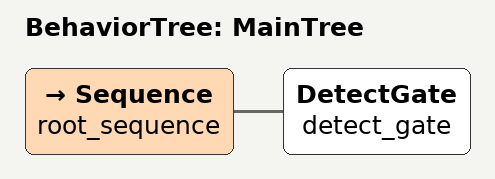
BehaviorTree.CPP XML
<root main_tree_to_execute = "MainTree" >
    <BehaviorTree ID="MainTree">
        <Sequence name="root_sequence">
            <DetectGate name="detect_gate"/>
        </Sequence>
    </BehaviorTree>
</root>
